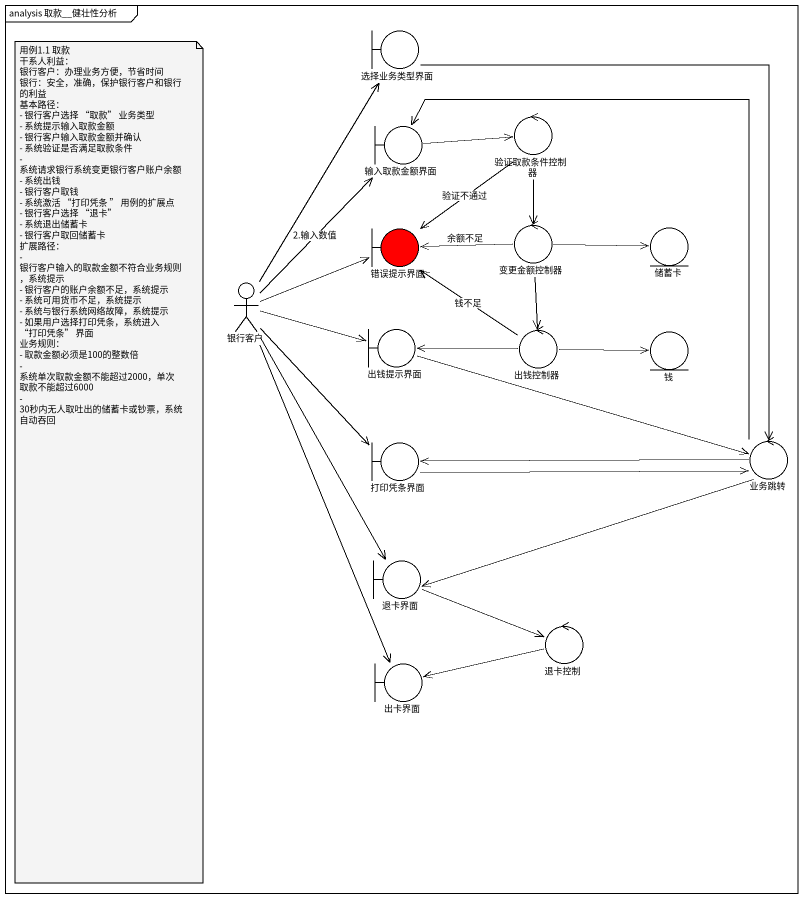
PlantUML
@startuml
mainframe analysis 取款__健壮性分析
boundary 选择业务类型界面
boundary 输入取款金额界面
control 验证取款条件控制器
boundary 错误提示界面 #FF0000
control 变更金额控制器
entity 储蓄卡
actor 银行客户
boundary 出钱提示界面
control 出钱控制器
entity 钱
boundary 打印凭条界面
control 业务跳转
boundary 退卡界面
control 退卡控制
boundary 出卡界面
选择业务类型界面 --> 业务跳转
输入取款金额界面 -right-> 验证取款条件控制器
验证取款条件控制器 --> 错误提示界面 : 验证不通过
验证取款条件控制器 --> 变更金额控制器
变更金额控制器 -left-> 错误提示界面 : 余额不足
变更金额控制器 -right-> 储蓄卡
变更金额控制器 --> 出钱控制器
银行客户 -up-> 选择业务类型界面
银行客户 -up-> 输入取款金额界面 : 2.输入数值
银行客户 -right-> 错误提示界面
银行客户 -right-> 出钱提示界面
银行客户 --> 打印凭条界面
银行客户 --> 退卡界面
银行客户 --> 出卡界面
出钱提示界面 -right-> 业务跳转
出钱控制器 -up-> 错误提示界面 : 钱不足
出钱控制器 -left-> 出钱提示界面
出钱控制器 -right-> 钱
打印凭条界面 -right-> 业务跳转
业务跳转 -up-> 输入取款金额界面
业务跳转 -left-> 打印凭条界面
业务跳转 -left-> 退卡界面
退卡界面 -right-> 退卡控制
退卡控制 -left-> 出卡界面
note as N1
  用例1.1 取款
  干系人利益：
  银行客户：办理业务方便，节省时间
  银行：安全，准确，保护银行客户和银行的利益
  基本路径：
  - 银行客户选择 “取款” 业务类型
  - 系统提示输入取款金额
  - 银行客户输入取款金额并确认
  - 系统验证是否满足取款条件
  - 系统请求银行系统变更银行客户账户余额
  - 系统出钱
  - 银行客户取钱
  - 系统激活 “打印凭条 ” 用例的扩展点
  - 银行客户选择 “退卡”
  - 系统退出储蓄卡
  - 银行客户取回储蓄卡
  扩展路径：
  - 银行客户输入的取款金额不符合业务规则，系统提示
  - 银行客户的账户余额不足，系统提示
  - 系统可用货币不足，系统提示
  - 系统与银行系统网络故障，系统提示
  - 如果用户选择打印凭条，系统进入 “打印凭条” 界面
  业务规则：
  - 取款金额必须是100的整数倍
  - 系统单次取款金额不能超过2000，单次取款不能超过6000
  - 30秒内无人取吐出的储蓄卡或钞票，系统自动吞回
end note
@enduml
